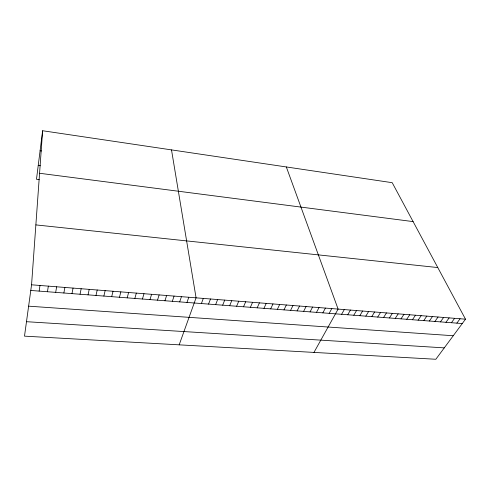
<?xml version="1.0" encoding="UTF-8"?>
<svg xmlns="http://www.w3.org/2000/svg" width="490" height="490" viewBox="0 0 490 490"><rect width="100%" height="100%" fill="white"/><g stroke="black" fill="none" stroke-linecap="round" stroke-linejoin="round"><path stroke-width="0.73" d="M31.562 284.8L42.624 130.738L392.214 182.69L465.5 319.186L435.843 359.262L24.5 336.152L31.562 284.8L465.5 319.186M42.624 130.738L36.487 179.267L39.225 179.616M39.151 291.103L39.984 285.468M47.45 291.74L48.345 286.129M55.689 292.371L56.644 286.785M63.865 292.996L64.876 287.44M71.981 293.62L73.047 288.089M80.042 294.239L81.162 288.733M88.041 294.851L89.217 289.37M95.985 295.458L97.21 290M103.868 296.064L105.148 290.631M111.696 296.664L113.031 291.256M119.468 297.259L120.852 291.875M127.186 297.853L128.619 292.487M134.842 298.441L136.33 293.1M142.449 299.023L143.98 293.706M150.001 299.604L151.582 294.312M157.504 300.18L159.128 294.907M164.946 300.75L166.625 295.501M172.345 301.313L174.06 296.089M179.683 301.877L181.453 296.677M186.978 302.44L188.785 297.259M179.175 344.844L196.074 297.834L171.506 149.891M201.408 303.543L203.307 298.41M208.55 304.094L210.492 298.98M215.643 304.639L217.627 299.543M222.687 305.178L224.708 300.107M229.681 305.711L231.746 300.664M236.633 306.244L238.734 301.215M243.536 306.777L245.674 301.767M250.39 307.304L252.571 302.312M257.195 307.824L259.418 302.857M263.963 308.345L266.217 303.396M270.676 308.859L272.973 303.929M277.352 309.368L279.686 304.462M283.98 309.876L286.35 304.988M290.564 310.384L292.971 305.515M297.105 310.887L299.549 306.036M303.61 311.383L306.079 306.55M310.066 311.879L312.571 307.065M316.479 312.369L319.021 307.579M322.849 312.859L325.427 308.088M329.182 313.343L331.791 308.59M313.968 352.414L338.112 309.092L286.325 166.955M341.622 314.298L344.292 309.582M347.729 314.77L350.43 310.066M353.798 315.235L356.53 310.55M359.825 315.695L362.588 311.028M365.822 316.154L368.615 311.505M371.781 316.613L374.599 311.983M377.698 317.067L380.546 312.455M383.578 317.514L386.457 312.92M389.428 317.967L392.331 313.386M395.24 318.408L398.168 313.851M401.01 318.855L403.968 314.31M406.749 319.296L409.738 314.764M412.458 319.731L415.465 315.223M418.123 320.166L421.161 315.67M423.758 320.601L426.821 316.117M429.363 321.03L432.45 316.565M434.93 321.452L438.042 317.012M440.461 321.881L443.597 317.453M445.961 322.304L449.122 317.888M451.431 322.72L454.616 318.322M456.864 323.137L460.073 318.757M26.491 321.697L444.271 347.876M28.622 306.17L453.25 335.742M30.784 290.46L462.272 323.553M35.862 224.898L437.778 267.558M39.574 173.27L413.107 221.603M38.232 165.455L40.321 165.73M40.094 150.755L41.503 150.951"/></g></svg>
